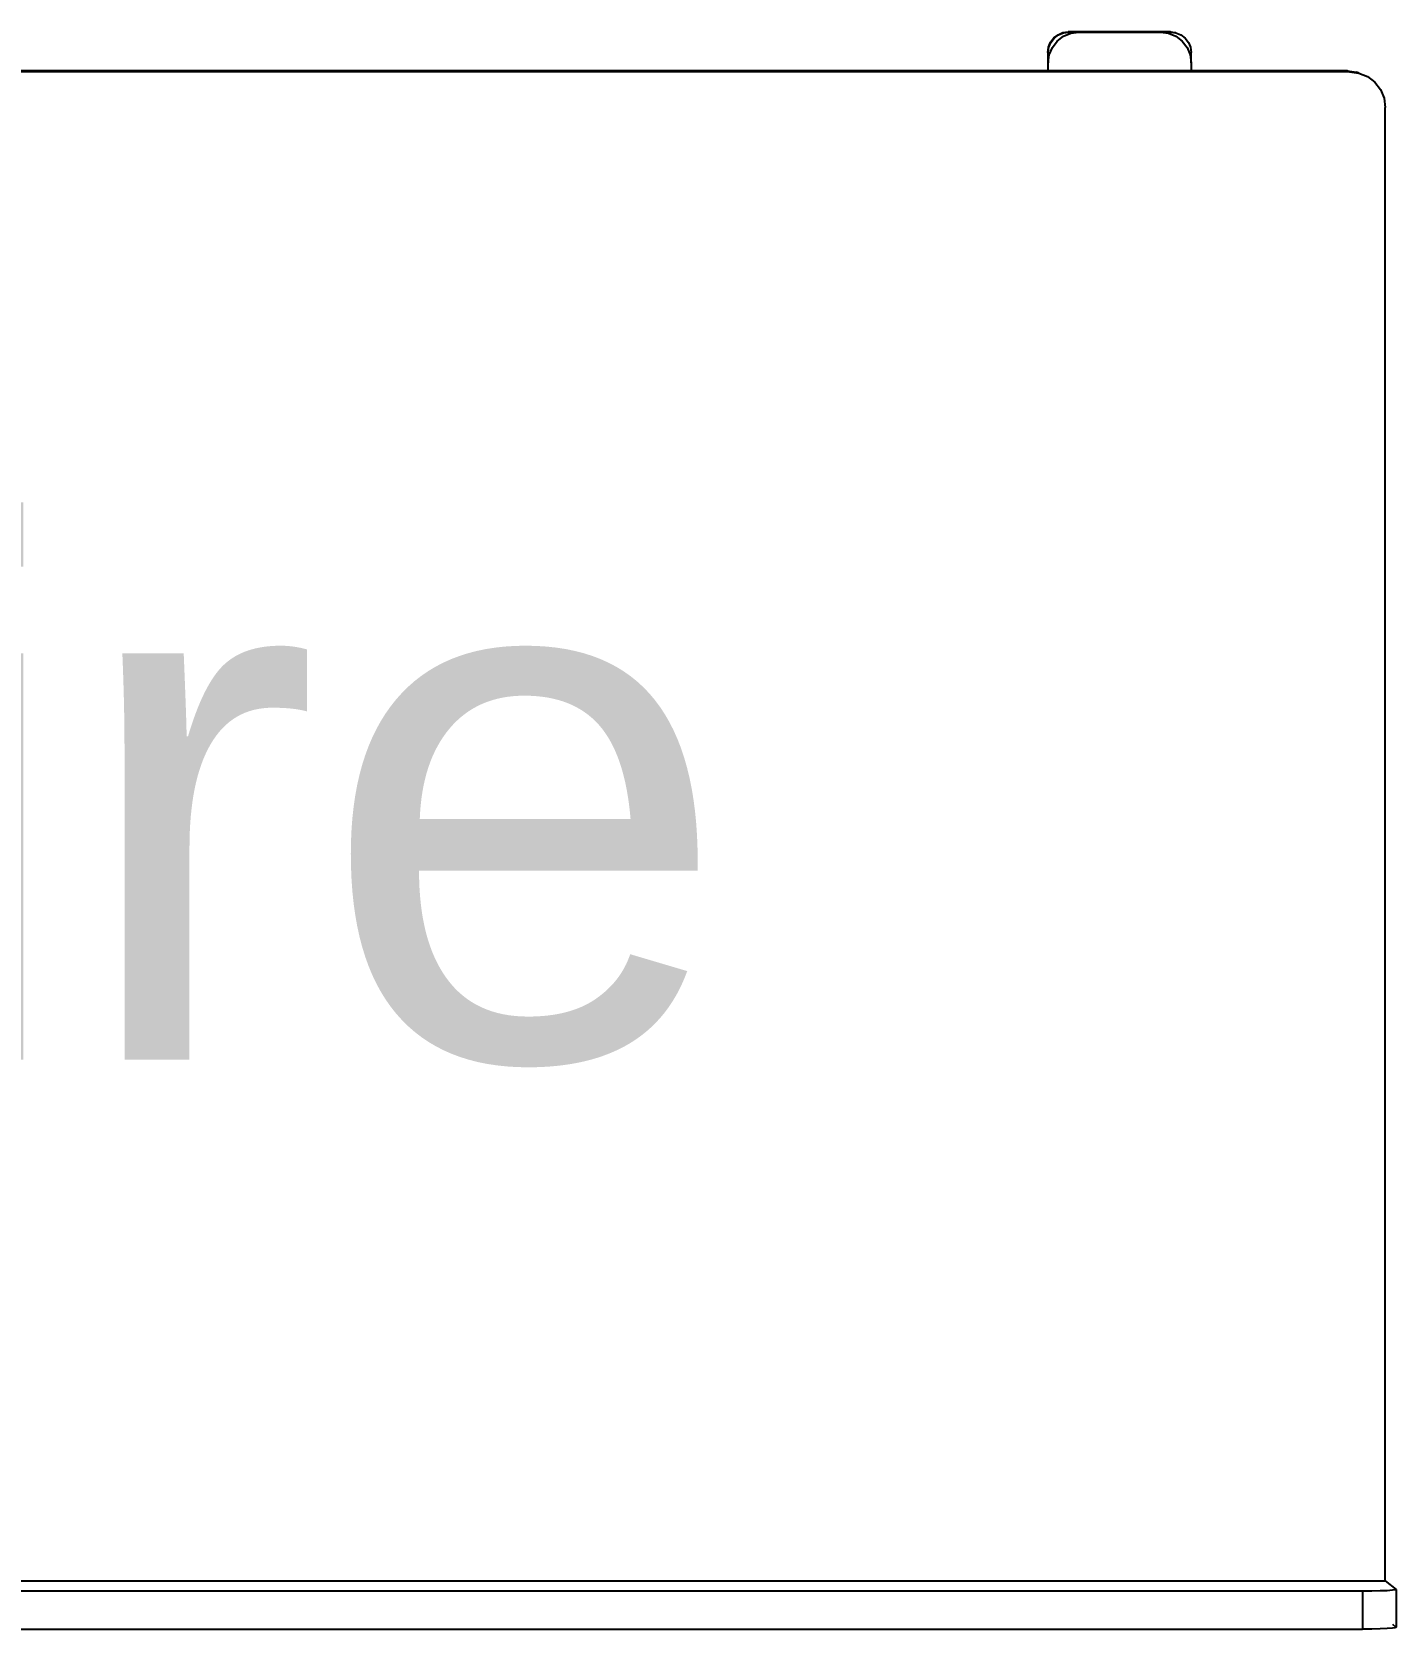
# Model space of a CAD drawing. Header units: metres. Extents: x -4.2 to 4.2, y -5.7 to 5.7.
# Drawn here: x 0.882 to 1.398, y -1.129 to -0.526 of the extents above; entities that cross this region are included whole.
import ezdxf

# ---------------------------------------------------------------- set-up
doc = ezdxf.new("R2010")
doc.units = ezdxf.units.M

msp = doc.modelspace()

# ---------------------------------------------------------------- linework, layer by layer
for p, q in [((1.26663, -0.53164), (1.2674, -0.52978)), ((1.2668, -0.53172), (1.26757, -0.52986)), ((1.2674, -0.52978), (1.26863, -0.52819)), ((1.26757, -0.52986), (1.2688, -0.52826)), ((1.26809, -0.53178), (1.26993, -0.52939)), ((1.26863, -0.52819), (1.27022, -0.52696)), ((1.2688, -0.52826), (1.27039, -0.52703)), ((1.26993, -0.52939), (1.27232, -0.52755)), ((1.27022, -0.52696), (1.27208, -0.52619)), ((1.27039, -0.52703), (1.27225, -0.52626)), ((1.27208, -0.52619), (1.27408, -0.52593)), ((1.27225, -0.52626), (1.27425, -0.526)), ((1.27232, -0.52755), (1.27511, -0.52639)), ((1.27425, -0.526), (1.27408, -0.52593)), ((1.27793, -0.52593), (1.27408, -0.52593)), ((1.2781, -0.526), (1.27425, -0.526)), ((1.27511, -0.52639), (1.2781, -0.526)), ((1.2781, -0.526), (1.27793, -0.52593)), ((1.30877, -0.52593), (1.27793, -0.52593)), ((1.2781, -0.526), (1.30895, -0.526)), ((1.30895, -0.526), (1.30877, -0.52593)), ((1.31263, -0.52593), (1.30877, -0.52593)), ((1.30895, -0.526), (1.31194, -0.52639)), ((1.31281, -0.526), (1.30895, -0.526)), ((1.31194, -0.52639), (1.31473, -0.52755)), ((1.31263, -0.52593), (1.31463, -0.52619)), ((1.31281, -0.526), (1.31263, -0.52593)), ((1.31281, -0.526), (1.3148, -0.52626)), ((1.3148, -0.52626), (1.31463, -0.52619)), ((1.31473, -0.52755), (1.31713, -0.52939)), ((1.3148, -0.52626), (1.31666, -0.52703)), ((1.31666, -0.52703), (1.31826, -0.52826)), ((1.31713, -0.52939), (1.31897, -0.53178)), ((1.31826, -0.52826), (1.31948, -0.52986)), ((1.31948, -0.52986), (1.32026, -0.53172)), ((1.26637, -0.53364), (1.26663, -0.53164)), ((1.26654, -0.53371), (1.26637, -0.53364)), ((1.26637, -0.53364), (1.26637, -0.53749)), ((1.26654, -0.53371), (1.2668, -0.53172)), ((1.26654, -0.53371), (1.26654, -0.53757)), ((1.26654, -0.53757), (1.26693, -0.53457)), ((1.26693, -0.53457), (1.26809, -0.53178)), ((1.31897, -0.53178), (1.32012, -0.53457)), ((1.32012, -0.53457), (1.32052, -0.53757)), ((1.32026, -0.53172), (1.32052, -0.53371)), ((1.32052, -0.53757), (1.32052, -0.53371)), ((1.38041, -0.54098), (0.29892, -0.54098)), ((1.26637, -0.54064), (0.42968, -0.54064)), ((1.26637, -0.53749), (1.26637, -0.54064)), ((1.26654, -0.53757), (1.26637, -0.53749)), ((1.26654, -0.54064), (1.26637, -0.54064)), ((1.26654, -0.54064), (1.26654, -0.53757)), ((1.32052, -0.54064), (1.26654, -0.54064)), ((1.32052, -0.53757), (1.32052, -0.54064)), ((1.37955, -0.54064), (1.32052, -0.54064)), ((1.37955, -0.54064), (1.38303, -0.5411)), ((1.38041, -0.54098), (1.37955, -0.54064)), ((1.38041, -0.54098), (1.38389, -0.54144)), ((1.38389, -0.54144), (1.38303, -0.5411)), ((1.38389, -0.54144), (1.38715, -0.54279)), ((1.38715, -0.54279), (1.38993, -0.54493)), ((1.38993, -0.54493), (1.39207, -0.54771)), ((1.39207, -0.54771), (1.39342, -0.55096)), ((1.39342, -0.55096), (1.39388, -0.55444)), ((1.39388, -1.11103), (1.39388, -0.55444)), ((0.28546, -1.11102), (1.39388, -1.11103)), ((1.3853, -1.11496), (0.29997, -1.11496)), ((1.38877, -1.11493), (1.3853, -1.11496)), ((1.3853, -1.11496), (1.3853, -1.12926)), ((1.39194, -1.11487), (1.38877, -1.11493)), ((1.39461, -1.11476), (1.39194, -1.11487)), ((1.39388, -1.11103), (1.39798, -1.1143)), ((1.39658, -1.11463), (1.39461, -1.11476)), ((1.39773, -1.11447), (1.39658, -1.11463)), ((1.39798, -1.1143), (1.39773, -1.11447)), ((1.39798, -1.1143), (1.39798, -1.12859)), ((1.39658, -1.12747), (1.39773, -1.12839)), ((0.29997, -1.12926), (1.3853, -1.12926)), ((1.38877, -1.12924), (1.3853, -1.12926)), ((1.39194, -1.12917), (1.38877, -1.12924)), ((1.39461, -1.12906), (1.39194, -1.12917)), ((1.39658, -1.12893), (1.39461, -1.12906)), ((1.39773, -1.12876), (1.39658, -1.12893)), ((1.39798, -1.12859), (1.39773, -1.12876))]:
    msp.add_line(p, q)

# ---------------------------------------------------------------- texts
at = {"insert": (0.83587, -0.81563), "char_height": 0.2, "width": 0.9994, "attachment_point": 5}
msp.add_mtext('{\\fArial|b0|i0|c0|p34;Leire}', dxfattribs=at)

doc.saveas('drawing.dxf')
